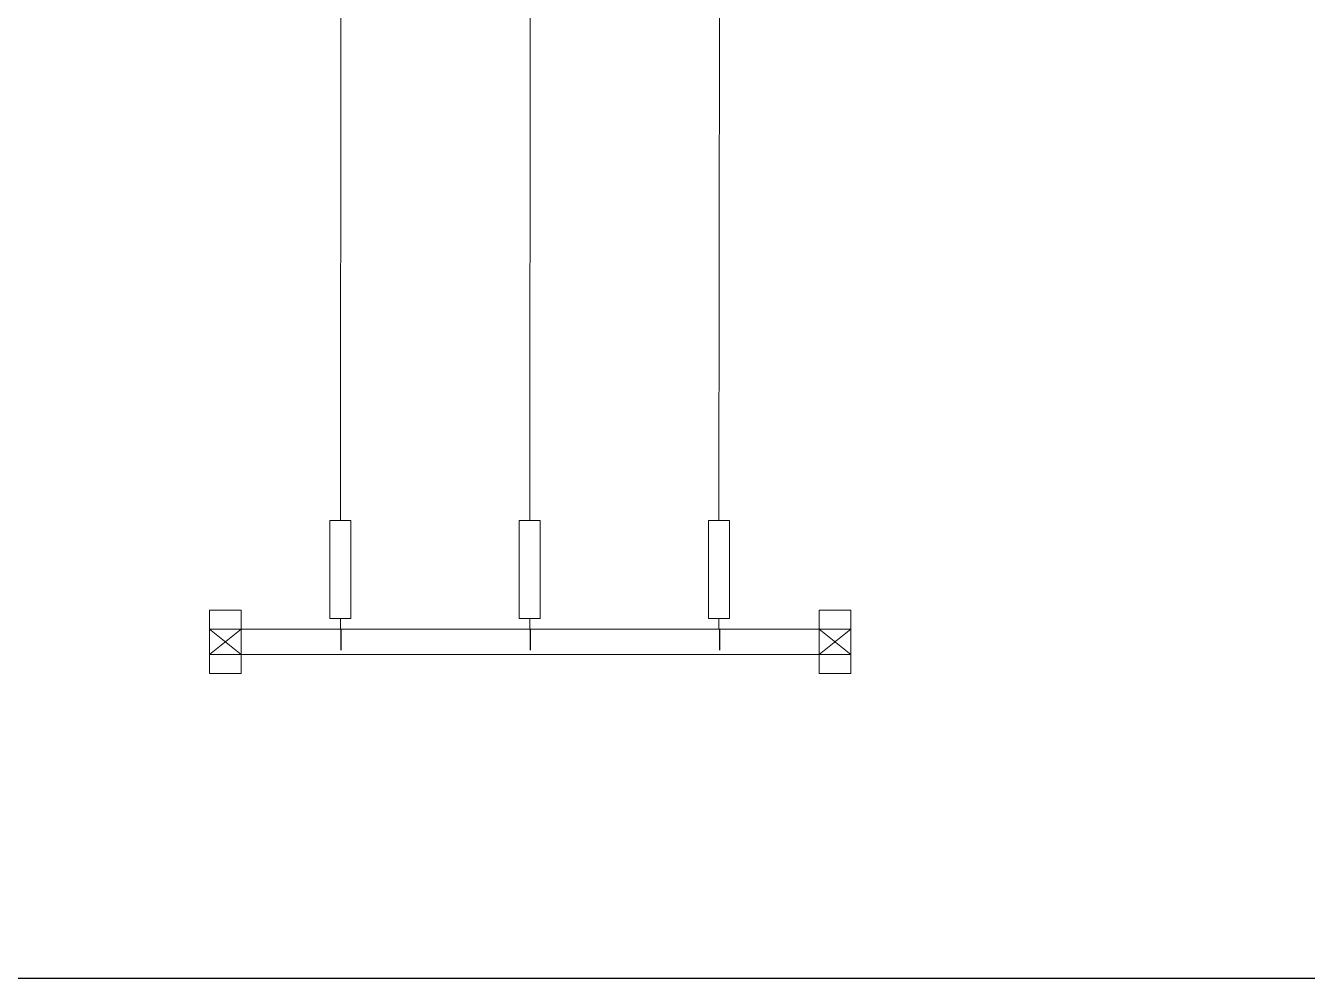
# Model space of a CAD drawing. Header units: metres. Extents: x 6 to 133, y 1 to 86.
# Drawn here: x 69.75 to 100.23, y 1.16 to 23.8 of the extents above; entities that cross this region are included whole.
import ezdxf

# ---------------------------------------------------------------- set-up
doc = ezdxf.new("R2010")
doc.units = ezdxf.units.M
doc.linetypes.add('DASHED', pattern=[0.75, 0.5, -0.25])
doc.layers.add('C-ESTRUCTURA', color=94, linetype='Continuous', lineweight=9)
doc.layers.add('E-CONDUCTOR', color=40, linetype='Continuous', lineweight=15)
doc.layers.add('Fence', color=252, linetype='Continuous')
doc.layers.add('NOPRINT', color=13, linetype='DASHED', plot=False)

# ---------------------------------------------------------------- blocks, each defined once
blk = doc.blocks.new('set_1s_1d')
at = {"layer": 'C-ESTRUCTURA'}
for p, q in [((5.679, -33.749), (5.679, -35.249)), ((6.429, -33.749), (5.679, -33.749)), ((6.429, -33.749), (6.429, -35.249)), ((20.179, -33.749), (20.179, -35.249)), ((20.929, -33.749), (20.179, -33.749)), ((20.929, -33.749), (20.929, -35.249)), ((5.679, -34.799), (6.429, -34.199)), ((6.429, -34.799), (5.679, -34.199)), ((6.429, -34.199), (20.179, -34.199)), ((20.179, -34.799), (20.929, -34.199)), ((20.929, -34.799), (20.179, -34.199)), ((6.429, -34.799), (20.179, -34.799)), ((6.429, -35.249), (5.679, -35.249)), ((20.929, -35.249), (20.179, -35.249))]:
    blk.add_line(p, q, dxfattribs=at)
at = {"layer": 'C-ESTRUCTURA', "flags": 128}
for points in [[(5.679, -34.199), (6.429, -34.199)], [(20.179, -34.199), (20.929, -34.199)], [(5.679, -34.799), (6.429, -34.799)], [(20.179, -34.799), (20.929, -34.799)]]:
    blk.add_lwpolyline(points, dxfattribs=at)
at = {"layer": 'E-CONDUCTOR'}
for p, q in [((8.792, -31.619), (8.804, -19.379)), ((13.292, -31.619), (13.304, -19.379)), ((17.792, -31.619), (17.804, -19.379)), ((9.042, -31.619), (8.542, -31.619)), ((8.542, -31.619), (8.542, -33.949)), ((9.042, -33.949), (9.042, -31.619)), ((13.542, -31.619), (13.042, -31.619)), ((13.042, -31.619), (13.042, -33.949)), ((13.542, -33.949), (13.542, -31.619)), ((18.042, -31.619), (17.542, -31.619)), ((17.542, -31.619), (17.542, -33.949)), ((18.042, -33.949), (18.042, -31.619)), ((8.542, -33.949), (9.042, -33.949)), ((8.792, -34.199), (8.792, -33.949)), ((13.042, -33.949), (13.542, -33.949)), ((13.292, -34.199), (13.292, -33.949)), ((17.542, -33.949), (18.042, -33.949)), ((17.792, -34.199), (17.792, -33.949))]:
    blk.add_line(p, q, dxfattribs=at)
at = {"layer": 'Fence', "color": 52, "true_color": 0xc8c92d}
blk.add_line((62.5, -42.5), (-62.5, -42.5), dxfattribs=at)
at = {"layer": 'NOPRINT'}
for p, q in [((8.804, -34.199), (8.804, -34.799)), ((13.304, -34.199), (13.304, -34.799)), ((17.804, -34.199), (17.804, -34.799)), ((62.5, -42.5), (-40.574, -42.5))]:
    blk.add_line(p, q, dxfattribs=at)

msp = doc.modelspace()

# ---------------------------------------------------------------- block references
msp.add_blockref('set_1s_1d', (68.441, 43.655))

doc.saveas('drawing.dxf')
